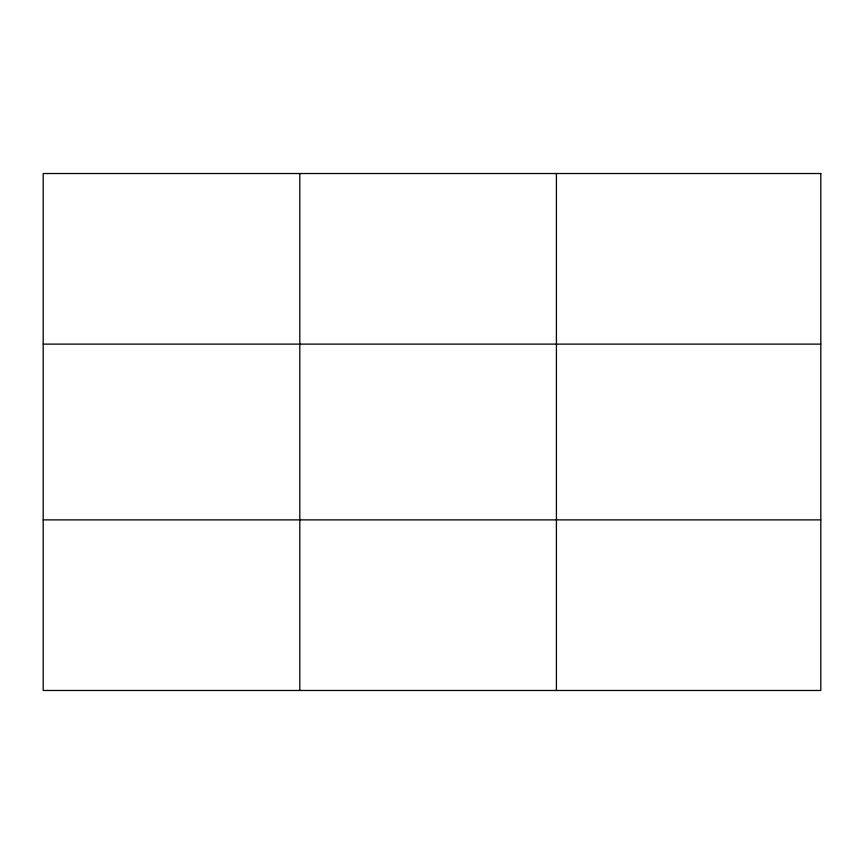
<?xml version="1.0" encoding="UTF-8"?>
<svg xmlns="http://www.w3.org/2000/svg" width="864" height="864" viewBox="0 0 864 864"><rect width="100%" height="100%" fill="white"/><g stroke="black" fill="none" stroke-linecap="round" stroke-linejoin="round"><path stroke-width="1.3" d="M299.808 690.476L299.808 173.524M556.416 690.476L556.416 173.524M43.2 344.12L820.8 344.12M43.2 519.88L820.8 519.88M820.8 173.524L820.8 690.476L43.2 690.476L43.2 173.524L820.8 173.524"/></g></svg>
